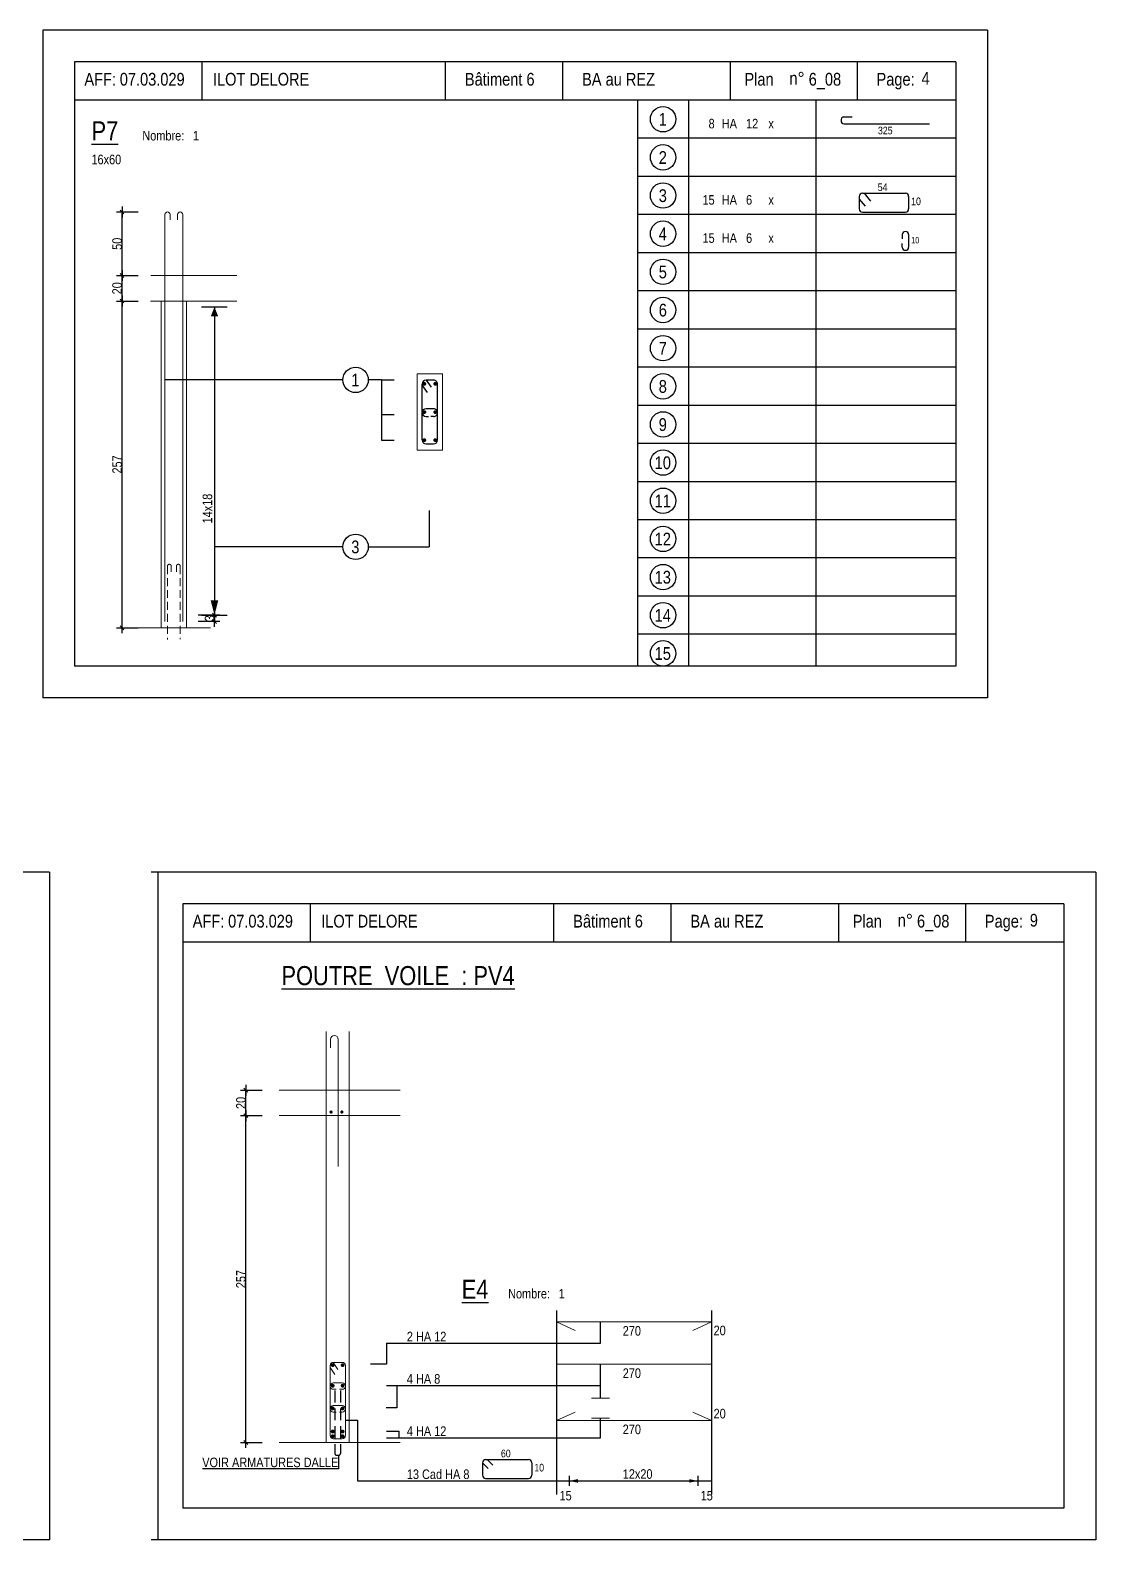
# Model space of a CAD drawing. Header units: metres. Extents: x -9927 to 45032, y -190416 to 12166.
# Drawn here: x 5335 to 7010, y -66940 to -64566 of the extents above; entities that cross this region are included whole.
import ezdxf
from ezdxf.enums import TextEntityAlignment as Align

# ---------------------------------------------------------------- set-up
doc = ezdxf.new("R2010")
doc.units = ezdxf.units.M
doc.header["$PDMODE"] = 65
doc.linetypes.add('CACHE2', pattern=[0.1875, 0.125, -0.0625])
for name, color, linetype in [('01_cote_gen', 4, 'Continuous'), ('01_fenetres', 171, 'Continuous'), ('01_linteaux', 3, 'Continuous'), ('01_sem', 42, 'Continuous'), ('01_texte', 230, 'Continuous'), ('AA_COTES', 2, 'Continuous')]:
    doc.layers.add(name, color=color, linetype=linetype)
doc.styles.add('STYLE2', font='ARIALN.TTF')
doc.dimstyles.new('JB25', dxfattribs={"dimscale": 0.1, "dimtxt": 150, "dimasz": 17, "dimexe": 0.1, "dimexo": 0.1, "dimgap": 0.09, "dimtad": 1, "dimdec": 1, "dimlfac": 0.5, "dimdsep": 46, "dimtxsty": 'STYLE2', "dimblk1": 'BOND_G', "dimblk2": 'BOND_D', "dimsah": 1, "dimcen": 1.5, "dimdle": 0.01, "dimse1": 1, "dimse2": 1, "dimclrd": 4, "dimclre": 2, "dimclrt": 5, "dimadec": 0, "dimazin": 0, "dimtfac": 2.333333, "dimtdec": 1, "dimtix": 1, "dimtmove": 2, "dimatfit": 3, "dimldrblk": 'BOND_G', "dimfxl": 1, "dimtolj": 1, "dimtzin": 0, "dimarcsym": 0})

# ---------------------------------------------------------------- blocks, each defined once
blk = doc.blocks.new('BOND_G')
at = {"layer": 'AA_COTES', "color": 0}
for p, q in [((0, -5), (0, 15)), ((5, 0), (-5, 0)), ((1.8, 1.8), (-1.8, -1.8))]:
    blk.add_line(p, q, dxfattribs=at)
blk = doc.blocks.new('BOND_D')
at = {"layer": 'AA_COTES', "color": 0}
for p, q in [((5, 0), (-5, 0)), ((-1.8, -1.8), (1.8, 1.8)), ((0, 5), (0, -15))]:
    blk.add_line(p, q, dxfattribs=at)
blk = doc.blocks.new('*D665')
at = {"layer": '01_cote_gen', "color": 4, "linetype": 'Continuous', "lineweight": -2, "transparency": 16777216}
blk.add_line((5479.1, -65503.8), (5479.1, -64993.2), dxfattribs=at)
at = {"layer": 'DEFPOINTS', "color": 0, "linetype": 'Continuous', "lineweight": 0, "transparency": 16777216}
for p in [(5479.1, -64991.5), (5487.6, -64991.5), (5497.2, -65505.5)]:
    blk.add_point(p, dxfattribs=at)
at = {"layer": '01_cote_gen', "color": 4, "linetype": 'Continuous', "lineweight": -2, "transparency": 16777216, "xscale": 1.7, "yscale": 1.7, "zscale": 1.7}
for name, p, rotation in [('BOND_D', (5479.1, -64991.5), 90), ('BOND_G', (5479.1, -65505.5), 270)]:
    blk.add_blockref(name, p, dxfattribs=dict(at, rotation=rotation))
at = {"layer": '01_cote_gen', "color": 5, "linetype": 'Continuous', "lineweight": 0, "transparency": 16777216, "insert": (5471.4, -65248.5), "char_height": 15, "attachment_point": 5, "rotation": 90, "style": 'STYLE2'}
blk.add_mtext('\\A1;257', dxfattribs=at)
blk = doc.blocks.new('*D666')
at = {"layer": '01_cote_gen', "color": 4, "linetype": 'Continuous', "lineweight": -2, "transparency": 16777216}
blk.add_line((5624.4, -65487.2), (5624.4, -65493.8), dxfattribs=at)
at = {"layer": 'DEFPOINTS', "color": 0, "linetype": 'Continuous', "lineweight": 0, "transparency": 16777216}
for p in [(5574.6, -65495.5), (5617.6, -65485.5), (5624.4, -65495.5)]:
    blk.add_point(p, dxfattribs=at)
at = {"layer": '01_cote_gen', "color": 4, "linetype": 'Continuous', "lineweight": -2, "transparency": 16777216, "xscale": 1.7, "yscale": 1.7, "zscale": 1.7}
for name, p, rotation in [('BOND_G', (5624.4, -65485.5), 90), ('BOND_D', (5624.4, -65495.5), 270)]:
    blk.add_blockref(name, p, dxfattribs=dict(at, rotation=rotation))
at = {"layer": '01_cote_gen', "color": 5, "linetype": 'Continuous', "lineweight": 0, "transparency": 16777216, "insert": (5616.8, -65490.5), "char_height": 15, "attachment_point": 5, "rotation": 90, "style": 'STYLE2'}
blk.add_mtext('\\A1;3', dxfattribs=at)
blk = doc.blocks.new('*D667')
at = {"layer": '01_cote_gen', "color": 4, "linetype": 'Continuous', "lineweight": -2, "transparency": 16777216}
blk.add_line((5479.1, -64989.8), (5479.1, -64953.2), dxfattribs=at)
at = {"layer": 'DEFPOINTS', "color": 0, "linetype": 'Continuous', "lineweight": 0, "transparency": 16777216}
for p in [(5479.1, -64951.5), (5566.5, -64951.5), (5566.5, -64991.5)]:
    blk.add_point(p, dxfattribs=at)
at = {"layer": '01_cote_gen', "color": 4, "linetype": 'Continuous', "lineweight": -2, "transparency": 16777216, "xscale": 1.7, "yscale": 1.7, "zscale": 1.7}
for name, p, rotation in [('BOND_D', (5479.1, -64951.5), 90), ('BOND_G', (5479.1, -64991.5), 270)]:
    blk.add_blockref(name, p, dxfattribs=dict(at, rotation=rotation))
at = {"layer": '01_cote_gen', "color": 5, "linetype": 'Continuous', "lineweight": 0, "transparency": 16777216, "insert": (5471.4, -64971.5), "char_height": 15, "attachment_point": 5, "rotation": 90, "style": 'STYLE2'}
blk.add_mtext('\\A1;20', dxfattribs=at)
blk = doc.blocks.new('*D668')
at = {"layer": '01_cote_gen', "color": 4, "linetype": 'Continuous', "lineweight": -2, "transparency": 16777216}
blk.add_line((5479.1, -64949.8), (5479.1, -64853.2), dxfattribs=at)
at = {"layer": 'DEFPOINTS', "color": 0, "linetype": 'Continuous', "lineweight": 0, "transparency": 16777216}
for p in [(5479.1, -64851.5), (5570.6, -64851.5), (5531, -64951.5)]:
    blk.add_point(p, dxfattribs=at)
at = {"layer": '01_cote_gen', "color": 4, "linetype": 'Continuous', "lineweight": -2, "transparency": 16777216, "xscale": 1.7, "yscale": 1.7, "zscale": 1.7}
for name, p, rotation in [('BOND_D', (5479.1, -64851.5), 90), ('BOND_G', (5479.1, -64951.5), 270)]:
    blk.add_blockref(name, p, dxfattribs=dict(at, rotation=rotation))
at = {"layer": '01_cote_gen', "color": 5, "linetype": 'Continuous', "lineweight": 0, "transparency": 16777216, "insert": (5471.4, -64901.5), "char_height": 15, "attachment_point": 5, "rotation": 90, "style": 'STYLE2'}
blk.add_mtext('\\A1;50', dxfattribs=at)
blk = doc.blocks.new('*D681')
at = {"layer": '01_cote_gen', "color": 4, "linetype": 'Continuous', "lineweight": -2, "transparency": 16777216}
blk.add_line((5673.7, -66784.9), (5673.7, -66274.3), dxfattribs=at)
at = {"layer": 'DEFPOINTS', "color": 0, "linetype": 'Continuous', "lineweight": 0, "transparency": 16777216}
for p in [(5673.7, -66272.6), (5733.3, -66272.6), (5726.2, -66786.6)]:
    blk.add_point(p, dxfattribs=at)
at = {"layer": '01_cote_gen', "color": 4, "linetype": 'Continuous', "lineweight": -2, "transparency": 16777216, "xscale": 1.7, "yscale": 1.7, "zscale": 1.7}
for name, p, rotation in [('BOND_D', (5673.7, -66272.6), 90), ('BOND_G', (5673.7, -66786.6), 270)]:
    blk.add_blockref(name, p, dxfattribs=dict(at, rotation=rotation))
at = {"layer": '01_cote_gen', "color": 5, "linetype": 'Continuous', "lineweight": 0, "transparency": 16777216, "insert": (5666.1, -66529.6), "char_height": 15, "attachment_point": 5, "rotation": 90, "style": 'STYLE2'}
blk.add_mtext('\\A1;257', dxfattribs=at)
blk = doc.blocks.new('*D682')
at = {"layer": '01_cote_gen', "color": 4, "linetype": 'Continuous', "lineweight": -2, "transparency": 16777216}
blk.add_line((5673.7, -66270.9), (5673.7, -66234.3), dxfattribs=at)
at = {"layer": 'DEFPOINTS', "color": 0, "linetype": 'Continuous', "lineweight": 0, "transparency": 16777216}
for p in [(5673.7, -66232.6), (5749.3, -66232.6), (5749.3, -66272.6)]:
    blk.add_point(p, dxfattribs=at)
at = {"layer": '01_cote_gen', "color": 4, "linetype": 'Continuous', "lineweight": -2, "transparency": 16777216, "xscale": 1.7, "yscale": 1.7, "zscale": 1.7}
for name, p, rotation in [('BOND_D', (5673.7, -66232.6), 90), ('BOND_G', (5673.7, -66272.6), 270)]:
    blk.add_blockref(name, p, dxfattribs=dict(at, rotation=rotation))
at = {"layer": '01_cote_gen', "color": 5, "linetype": 'Continuous', "lineweight": 0, "transparency": 16777216, "insert": (5666.1, -66252.6), "char_height": 15, "attachment_point": 5, "rotation": 90, "style": 'STYLE2'}
blk.add_mtext('\\A1;20', dxfattribs=at)

msp = doc.modelspace()

# ---------------------------------------------------------------- linework, layer by layer
at = {"layer": '01_cote_gen', "color": 2, "linetype": 'CACHE2', "lineweight": 0, "ltscale": 100}
for p, q in [((5550.55, -65408.5), (5550.55, -65524.06)), ((5556.55, -65408.5), (5556.55, -65417.47)), ((5564.55, -65408.5), (5564.55, -65417.47)), ((5570.55, -65408.5), (5570.55, -65523.21))]:
    msp.add_line(p, q, dxfattribs=at)
for centre in [(5553.55, -65408.5), (5567.55, -65408.5)]:
    msp.add_arc(centre, 3, 0, 180, dxfattribs=at)
at = {"layer": '01_fenetres', "ltscale": 30}
for p, q in [((5404.65, -64615.61), (5404.65, -65565.61)), ((5404.65, -64615.61), (5404.65, -65565.61)), ((5404.65, -64615.61), (5404.65, -65565.61)), ((6789.65, -64615.61), (5404.65, -64615.61)), ((5604.65, -64615.61), (5604.65, -64675.61)), ((5987.15, -64615.61), (5987.15, -64675.61)), ((6171.42, -64615.61), (6171.42, -64675.61)), ((6435.52, -64675.61), (6435.52, -64615.61)), ((6635.52, -64675.61), (6635.52, -64615.61)), ((6789.65, -64615.61), (6789.65, -65565.61)), ((6789.65, -64675.61), (5404.65, -64675.61)), ((6789.65, -65565.61), (5404.65, -65565.61)), ((5574.92, -65939.63), (5574.92, -66889.63)), ((6959.92, -65939.63), (5574.92, -65939.63)), ((5774.92, -65939.63), (5774.92, -65999.63)), ((6157.42, -65939.63), (6157.42, -65999.63)), ((6341.68, -65939.63), (6341.68, -65999.63)), ((6605.79, -65999.63), (6605.79, -65939.63)), ((6805.79, -65999.63), (6805.79, -65939.63)), ((6959.92, -65939.63), (6959.92, -66889.63)), ((6959.92, -65999.63), (5574.92, -65999.63)), ((6959.92, -66889.63), (5574.92, -66889.63))]:
    msp.add_line(p, q, dxfattribs=at)
at = {"layer": '01_linteaux', "linetype": 'Continuous'}
for p, q in [((6613.2, -64701.86), (6626.94, -64701.86)), ((6614.43, -64712.85), (6748.74, -64712.85)), ((6638.1, -64827.14), (6638.1, -64846.75)), ((6638.1, -64831.28), (6647.29, -64842.61)), ((6643.1, -64822.14), (6710.69, -64822.14)), ((6645.79, -64822.14), (6655.77, -64834.45)), ((6715.69, -64827.14), (6715.69, -64846.75)), ((6643.1, -64851.75), (6710.69, -64851.75)), ((6705.69, -64887.14), (6705.69, -64893.51)), ((6705.69, -64906.75), (6705.69, -64900.91)), ((6715.69, -64887.14), (6715.69, -64906.75)), ((6045.7, -66818.52), (6045.7, -66838.13)), ((6045.7, -66818.52), (6054.71, -66827.51)), ((6050.7, -66813.52), (6118.28, -66813.52)), ((6052.89, -66813.52), (6061.9, -66822.51)), ((6123.28, -66818.52), (6123.28, -66838.13)), ((6050.7, -66843.13), (6118.28, -66843.13))]:
    msp.add_line(p, q, dxfattribs=at)
for centre, start, end in [((6614.3, -64706.74), 102.77382, 192.77382), ((6614.43, -64707.85), 180, 270), ((6643.1, -64827.14), 90, 180), ((6710.69, -64827.14), 0, 90), ((6643.1, -64846.75), 180, 270), ((6710.69, -64846.75), 270, 0), ((6710.69, -64887.14), 90, 180), ((6710.69, -64887.14), 0, 90), ((6710.69, -64906.75), 180, 270), ((6710.69, -64906.75), 270, 0), ((6050.7, -66818.52), 90, 180), ((6118.28, -66818.52), 0, 90), ((6050.7, -66838.13), 180, 270), ((6118.28, -66838.13), 270, 0)]:
    msp.add_arc(centre, 5, start, end, dxfattribs=at)
at = {"layer": '01_sem', "color": 2, "lineweight": 0, "ltscale": 7}
for p, q in [((5546.55, -64855.5), (5546.55, -65495.5)), ((5554.55, -64855.5), (5554.55, -64863.9)), ((5566.55, -64855.5), (5566.55, -64863.9)), ((5574.55, -64855.5), (5574.55, -65495.5)), ((5659.73, -64951.5), (5524.17, -64951.5)), ((5540.55, -64991.5), (5524.11, -64991.5)), ((5540.55, -64991.5), (5540.55, -65505.5)), ((5659.73, -64991.5), (5540.55, -64991.5)), ((5580.55, -64991.5), (5580.55, -65505.5)), ((5942.97, -65226.07), (5942.97, -65106.07)), ((5982.97, -65106.07), (5942.97, -65106.07)), ((5942.97, -65226.07), (5942.97, -65106.07)), ((5982.97, -65106.07), (5942.97, -65106.07)), ((5982.97, -65226.07), (5982.97, -65106.07)), ((5942.97, -65226.07), (5982.97, -65226.07)), ((5942.97, -65226.07), (5982.97, -65226.07)), ((5618.1, -65505.5), (5484.82, -65505.5)), ((5800.25, -66140.45), (5800.25, -66786.62)), ((5806.93, -66152.62), (5806.93, -66165.7)), ((5818.93, -66152.62), (5818.93, -66352.62)), ((5836.25, -66140.45), (5836.25, -66786.62)), ((5726.2, -66232.62), (5916.19, -66232.62)), ((5726.2, -66272.62), (5916.19, -66272.62)), ((6162.13, -66597.09), (6405.61, -66597.09)), ((6162.13, -66597.09), (6191.45, -66610.43)), ((6405.61, -66597.09), (6376.28, -66610.43)), ((5811.25, -66660.62), (5825.25, -66660.62)), ((5811.25, -66660.62), (5818.6, -66671.82)), ((5806.25, -66665.62), (5806.25, -66775.62)), ((5806.25, -66668.41), (5813.6, -66679.6)), ((5830.25, -66665.62), (5830.25, -66775.62)), ((6162.13, -66663.65), (6405.61, -66663.65)), ((5811.25, -66692.96), (5825.25, -66692.96)), ((5811.25, -66702.96), (5815.59, -66702.96)), ((5825.25, -66702.96), (5820.9, -66702.96)), ((5811.25, -66728.65), (5825.25, -66728.65)), ((6217.1, -66717.11), (6245.25, -66717.11)), ((5811.25, -66738.65), (5815.59, -66738.65)), ((5825.25, -66738.65), (5820.9, -66738.65)), ((6162.13, -66752.03), (6191.45, -66738.69)), ((6162.13, -66752.03), (6405.61, -66752.03)), ((6217.1, -66748.38), (6245.25, -66748.38)), ((6405.61, -66752.03), (6376.28, -66738.69)), ((5811.25, -66780.62), (5825.25, -66780.62)), ((5726.2, -66786.62), (5916.19, -66786.62)), ((5742.83, -66786.62), (5895.13, -66786.62))]:
    msp.add_line(p, q, dxfattribs=at)
at = {"layer": '01_sem', "color": 2, "lineweight": 0, "ltscale": 7, "flags": 128}
for points, const_width in [([(5806.45, -66266.92, 1), (5808.95, -66266.92, 1)], 2.5), ([(5823.47, -66266.92, 1), (5825.97, -66266.92, 1)], 2.5), ([(5808.77, -66664.93, 1), (5811.77, -66664.93, 1)], 3), ([(5824.4, -66664.93, 1), (5827.4, -66664.93, 1)], 3), ([(5808.77, -66697.27, 1), (5811.77, -66697.27, 1)], 3), ([(5824.4, -66697.27, 1), (5827.4, -66697.27, 1)], 3), ([(5808.77, -66732.96, 1), (5811.77, -66732.96, 1)], 3), ([(5824.4, -66732.96, 1), (5827.4, -66732.96, 1)], 3), ([(5808.77, -66769.36, 1), (5811.77, -66769.36, 1)], 3), ([(5808.77, -66776.78, 1), (5811.77, -66776.78, 1)], 3), ([(5824.4, -66769.36, 1), (5827.4, -66769.36, 1)], 3), ([(5824.4, -66776.78, 1), (5827.4, -66776.78, 1)], 3)]:
    msp.add_lwpolyline(points, format="xyb", close=True, dxfattribs=dict(at, const_width=const_width))
at = {"layer": '01_sem', "color": 2, "lineweight": 0, "ltscale": 7}
for centre, radius, start, end in [((5550.55, -64855.5), 4, 0, 180), ((5570.55, -64855.5), 4, 0, 180), ((5812.93, -66152.62), 6, 90, 180), ((5812.93, -66152.62), 6, 0, 90), ((5811.25, -66665.62), 5, 90, 180), ((5825.25, -66665.62), 5, 0, 90), ((5811.25, -66697.96), 5, 90, 180), ((5811.25, -66697.96), 5, 180, 270), ((5825.25, -66697.96), 5, 0, 90), ((5825.25, -66697.96), 5, 270, 0), ((5811.25, -66733.65), 5, 90, 180), ((5811.25, -66733.65), 5, 180, 270), ((5825.25, -66733.65), 5, 0, 90), ((5825.25, -66733.65), 5, 270, 0), ((5811.25, -66775.62), 5, 180, 270), ((5825.25, -66775.62), 5, 270, 0)]:
    msp.add_arc(centre, radius, start, end, dxfattribs=at)
at = {"layer": '01_texte', "ltscale": 30}
for p, q in [((6839.65, -64565.61), (5354.65, -64565.61)), ((5354.65, -64565.61), (5354.65, -65615.61)), ((6839.65, -64565.61), (6839.65, -65615.61)), ((6839.65, -64565.61), (6839.65, -65615.61)), ((6289.65, -64675.61), (6289.65, -65565.61)), ((6369.65, -64675.61), (6369.65, -65565.61)), ((6569.65, -64675.61), (6569.65, -65565.61)), ((6789.65, -64735.61), (6289.65, -64735.61)), ((6789.65, -64795.61), (6289.65, -64795.61)), ((6789.65, -64855.61), (6289.65, -64855.61)), ((6789.65, -64915.61), (6289.65, -64915.61)), ((6789.65, -64975.61), (6289.65, -64975.61)), ((5604.28, -65000.78), (5644.6, -65000.78)), ((5624.44, -65000.78), (5624.44, -65492.37)), ((6789.65, -65035.61), (6289.65, -65035.61)), ((6789.65, -65095.61), (6289.65, -65095.61)), ((5968.97, -65116.07), (5956.97, -65116.07)), ((5956.97, -65116.07), (5964.96, -65126.8)), ((5950.97, -65210.07), (5950.97, -65122.07)), ((5950.97, -65124.62), (5958.96, -65135.35)), ((5974.97, -65210.07), (5974.97, -65122.07)), ((5968.97, -65161.01), (5956.97, -65161.01)), ((6789.65, -65155.61), (6289.65, -65155.61)), ((5956.97, -65173.01), (5961.15, -65173.01)), ((5968.97, -65173.01), (5964.78, -65173.01)), ((5956.97, -65216.07), (5968.97, -65216.07)), ((6789.65, -65215.61), (6289.65, -65215.61)), ((6789.65, -65275.61), (6289.65, -65275.61)), ((6789.65, -65335.61), (6289.65, -65335.61)), ((6789.65, -65395.61), (6289.65, -65395.61)), ((6789.65, -65455.61), (6289.65, -65455.61)), ((5604.28, -65485.5), (5644.6, -65485.5)), ((6789.65, -65515.61), (6289.65, -65515.61)), ((6839.65, -65615.61), (5354.65, -65615.61)), ((5364.86, -65889.63), (3879.86, -65889.63)), ((5364.86, -65889.63), (5364.86, -66939.63)), ((7009.92, -65889.63), (5524.92, -65889.63)), ((5535.33, -65889.63), (5535.33, -66939.63)), ((7009.92, -65889.63), (7009.92, -66939.63)), ((6162.13, -66579.15), (6162.13, -66868.13)), ((6405.61, -66579.15), (6405.61, -66868.13)), ((6231.14, -66630.5), (6231.14, -66597.09)), ((5894.72, -66630.5), (6231.14, -66630.5)), ((5894.72, -66630.5), (5894.72, -66663.43)), ((5894.72, -66663.43), (5869.72, -66663.43)), ((6231.14, -66717.11), (6231.14, -66663.65)), ((5894.72, -66697.06), (6231.14, -66697.06)), ((5910.91, -66697.06), (5910.91, -66731.92)), ((5910.91, -66731.92), (5894.41, -66731.92)), ((5830.25, -66751.59), (5849.42, -66751.59)), ((5849.42, -66751.59), (5849.42, -66846.99)), ((6231.14, -66779.13), (6231.14, -66748.38)), ((5894.72, -66779.13), (6231.14, -66779.13)), ((5894.91, -66768.66), (5914.26, -66768.66)), ((5914.26, -66768.66), (5914.26, -66779.13)), ((5819.54, -66827.9), (5605.75, -66827.9)), ((5819.54, -66806.68), (5819.54, -66827.9)), ((5849.42, -66846.99), (6405.61, -66846.99)), ((6181.84, -66838.93), (6181.84, -66854.57)), ((6384.52, -66838.93), (6384.52, -66854.57)), ((5364.86, -66939.63), (3879.86, -66939.63)), ((7009.92, -66939.63), (5524.92, -66939.63))]:
    msp.add_line(p, q, dxfattribs=at)
at = {"layer": '01_texte'}
for p, q in [((5826.28, -65115.58), (5546.55, -65115.58)), ((5886.75, -65115.58), (5866.28, -65115.58)), ((5886.75, -65115.58), (5886.75, -65210.56)), ((5886.75, -65115.58), (5906.76, -65115.58)), ((5886.75, -65169.86), (5906.76, -65169.86)), ((5886.75, -65210.56), (5906.76, -65210.56)), ((5962.18, -65321), (5962.18, -65378.02)), ((5826.28, -65378.02), (5624.44, -65378.02)), ((5866.28, -65378.02), (5962.18, -65378.02))]:
    msp.add_line(p, q, dxfattribs=at)
at = {"layer": '01_texte', "linetype": 'CACHE2', "ltscale": 150}
for p, q in [((5813.71, -66704.84), (5813.71, -66803.68)), ((5822.54, -66704.84), (5822.54, -66803.68)), ((5816.71, -66806.68), (5819.54, -66806.68))]:
    msp.add_line(p, q, dxfattribs=at)
at = {"layer": '01_texte', "ltscale": 30, "const_width": 3, "flags": 128}
for points in [[(5955.9, -65121.77, -1), (5952.9, -65121.77, -1)], [(5970.03, -65121.77, 1), (5973.03, -65121.77, 1)], [(5955.9, -65166.2, 1), (5952.9, -65166.2, 1)], [(5970.03, -65166.2, -1), (5973.03, -65166.2, -1)], [(5955.9, -65210.37, 1), (5952.9, -65210.37, 1)], [(5970.03, -65210.37, -1), (5973.03, -65210.37, -1)]]:
    msp.add_lwpolyline(points, format="xyb", close=True, dxfattribs=at)
at = {"layer": '01_texte'}
for centre in [(6329.65, -64705.61), (6329.65, -64765.61), (6329.65, -64825.61), (6329.65, -64885.61), (6329.65, -64945.61), (6329.65, -65005.61), (6329.65, -65065.61), (5846.28, -65115.58), (6329.65, -65125.61), (6329.65, -65185.61), (6329.65, -65245.61), (6329.65, -65305.61), (6329.65, -65365.61), (5846.28, -65378.02), (6329.65, -65425.61), (6329.65, -65485.61), (6329.65, -65545.61)]:
    msp.add_circle(centre, 20, dxfattribs=at)
at = {"layer": '01_texte', "ltscale": 30}
for centre, start, end in [((5956.97, -65122.07), 90.00091, 180), ((5968.97, -65122.07), 0, 90.00091), ((5956.97, -65167.01), 90.00091, 180), ((5968.97, -65167.01), 0, 90.00091), ((5956.97, -65167.01), 180, 269.99909), ((5968.97, -65167.01), 269.99909, 360), ((5956.97, -65210.07), 180, 270), ((5968.97, -65210.07), 270, 0)]:
    msp.add_arc(centre, 6, start, end, dxfattribs=at)
at = {"layer": '01_texte', "linetype": 'CACHE2', "ltscale": 150}
for centre, start, end in [((5816.71, -66803.68), 180, 270), ((5819.54, -66803.68), 270, 0)]:
    msp.add_arc(centre, 3, start, end, dxfattribs=at)
at = {"layer": '01_texte', "ltscale": 30}
for points in [[(5624.44, -65000.78), (5618.54, -65015.85), (5624.44, -65015.85)], [(5624.44, -65000.78), (5630.34, -65015.85), (5624.44, -65015.85)], [(5624.44, -65485.5), (5618.54, -65462.43), (5624.44, -65462.43)], [(5624.44, -65485.5), (5630.34, -65462.43), (5624.44, -65462.43)], [(6181.84, -66846.99), (6195.66, -66844.24), (6195.66, -66846.99)], [(6181.84, -66846.99), (6195.66, -66849.75), (6195.66, -66846.99)], [(6384.52, -66846.99), (6370.69, -66844.24), (6370.69, -66846.99)], [(6384.52, -66846.99), (6370.69, -66849.75), (6370.69, -66846.99)]]:
    msp.add_solid(points, dxfattribs=at)

# ---------------------------------------------------------------- texts
at = {"layer": '01_texte', "style": 'STYLE2'}
for s, height, p in [('AFF:', 20, (5419.95, -64652.76)), ('07.03.029', 20, (5475.61, -64652.76)), ('ILOT DELORE', 20, (5622, -64652.76)), ('Bâtiment 6', 20, (6018.1, -64652.76)), ('BA au REZ', 20, (6202.36, -64652.76)), ('Plan', 20, (6457.57, -64652.76)), ('n%%D', 20, (6528.25, -64651.32)), ('6_08', 20, (6558.6, -64652.76)), ('Page:', 20, (6665.24, -64652.76)), ('4', 20, (6735.92, -64651.32)), ('%%UP7', 30, (5431.23, -64739)), ('HA', 15, (6421.95, -64720.01)), ('12', 15, (6460.11, -64720.01)), ('Nombre:', 15, (5511.04, -64739)), ('1', 15, (5590.67, -64739)), ('325', 12, (6667.49, -64729.35)), ('16x60', 15, (5431.04, -64776.43)), ('54', 12, (6667.16, -64818.59)), ('HA', 15, (6421.95, -64840.01)), ('6', 15, (6460.11, -64840.01)), ('10', 12, (6719.67, -64840.8)), ('HA', 15, (6421.95, -64900.01)), ('6', 15, (6460.11, -64900.01)), ('10', 10, (6719.67, -64900.8)), ('AFF:', 20, (5590.22, -65976.78)), ('07.03.029', 20, (5645.88, -65976.78)), ('ILOT DELORE', 20, (5792.26, -65976.78)), ('Bâtiment 6', 20, (6188.37, -65976.78)), ('BA au REZ', 20, (6372.63, -65976.78)), ('Plan', 20, (6627.83, -65976.78)), ('n%%D', 20, (6698.52, -65975.34)), ('6_08', 20, (6728.86, -65976.78)), ('Page:', 20, (6835.5, -65976.78)), ('9', 20, (6906.19, -65975.34)), ('%%UE4', 30, (6013.06, -66560.64)), ('Nombre:', 15, (6086.02, -66560.01)), ('1', 15, (6165.64, -66560.01)), ('2 HA 12', 15, (5926.85, -66627.54)), ('270', 15, (6266.22, -66618.54)), ('20', 15, (6409.07, -66617.9)), ('4 HA 8', 15, (5926.85, -66694.1)), ('270', 15, (6266.22, -66685.1)), ('20', 15, (6409.07, -66748.7)), ('4 HA 12', 15, (5926.85, -66776.18)), ('270', 15, (6266.22, -66773.48)), ('60', 12, (6074.76, -66809.97)), ('VOIR ARMATURES DALLE', 15, (5605.22, -66825.39)), ('13 Cad HA 8', 15, (5926.85, -66844.04)), ('10', 12, (6127.27, -66832.18)), ('12x20', 15, (6266.22, -66843.69)), ('15', 15, (6166.9, -66877.64)), ('15', 15, (6388.76, -66877.64))]:
    msp.add_text(s, height=height, dxfattribs=at).set_placement(p)
for s, p in [('1', (6329.25, -64705.84)), ('2', (6329.25, -64765.84)), ('3', (6329.25, -64825.84)), ('4', (6329.25, -64885.84)), ('5', (6329.25, -64945.84)), ('6', (6329.25, -65005.84)), ('7', (6329.25, -65065.84)), ('1', (5845.87, -65115.81)), ('8', (6329.25, -65125.84)), ('9', (6329.25, -65185.84)), ('10', (6329.25, -65245.84)), ('11', (6329.25, -65305.84)), ('12', (6329.25, -65365.84)), ('3', (5845.87, -65378.25)), ('13', (6329.25, -65425.84)), ('14', (6329.25, -65485.84)), ('15', (6329.25, -65545.84))]:
    msp.add_text(s, height=20, dxfattribs=at).set_placement(p, align=Align.MIDDLE_CENTER)
for s, p in [('8', (6410.74, -64720.01)), ('15', (6410.74, -64840.01)), ('15', (6410.74, -64900.01))]:
    msp.add_text(s, height=15, dxfattribs=at).set_placement(p, align=Align.RIGHT)
for p in [(6499.53, -64720.01), (6499.53, -64840.01), (6499.53, -64900.01)]:
    msp.add_text('x', height=15, dxfattribs=at).set_placement(p, align=Align.CENTER)
msp.add_text('14x18', height=15, rotation=90, dxfattribs=at).set_placement((5620.84, -65341.36))
msp.add_text('%%UPOUTRE  VOILE  : PV4', height=30, dxfattribs=at).set_placement((5913.11, -66052.39), align=Align.MIDDLE)

# ---------------------------------------------------------------- dimensions: what is measured, and where the dimension line sits
at = {"layer": '01_cote_gen', "linetype": 'Continuous', "lineweight": 0}
for base, p1, p2, picture, middle in [((5479.06, -64851.5), (5531.03, -64951.5), (5570.55, -64851.5), '*D668', (5471.39, -64901.5)), ((5479.06, -64951.5), (5566.52, -64991.5), (5566.52, -64951.5), '*D667', (5471.39, -64971.5)), ((5479.06, -64991.5), (5497.18, -65505.5), (5487.56, -64991.5), '*D665', (5471.39, -65248.5)), ((5673.72, -66232.62), (5749.31, -66272.62), (5749.31, -66232.62), '*D682', (5666.05, -66252.62)), ((5673.72, -66272.62), (5726.2, -66786.62), (5733.32, -66272.62), '*D681', (5666.05, -66529.62))]:
    dim = msp.add_linear_dim(base=base, p1=p1, p2=p2, angle=90, dimstyle='JB25', dxfattribs=at)
    dim.commit()
    dim.dimension.update_dxf_attribs({"geometry": picture, "text_midpoint": middle})
dim = msp.add_linear_dim(base=(5624.44, -65495.5), p1=(5617.62, -65485.5), p2=(5574.55, -65495.5), angle=90, text='3', dimstyle='JB25', dxfattribs=at)
dim.commit()
dim.dimension.update_dxf_attribs({"geometry": '*D666', "text_midpoint": (5616.77, -65490.5)})

doc.saveas('drawing.dxf')
